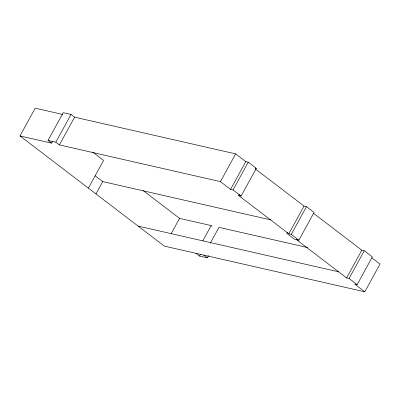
<?xml version="1.0" encoding="UTF-8"?>
<svg xmlns="http://www.w3.org/2000/svg" width="400" height="400" viewBox="0 0 400 400"><rect width="100%" height="100%" fill="white"/><g stroke="black" fill="none" stroke-linecap="round" stroke-linejoin="round"><path stroke-width="0.6" d="M371.795 257.795L380 264.06L364.805 291.815L164.36 246.12L20 135.94L35.195 108.185L62.54 114.42M52.495 141.51L51.6 143.145L48.02 140.415L63.215 112.66L71.02 114.44L74.6 117.17L235.64 153.88L245.775 161.615L248.24 162.175L256.29 168.32L241.095 196.075L238.63 195.51L239.225 194.425M48.02 140.415L55.825 142.19L71.02 114.44M55.825 142.19L59.405 144.92L74.6 117.17M88.38 188.13L103.575 160.375L92.66 152.045M95.98 193.93L102.735 181.595L270.695 219.885M171.215 233.605L179.555 218.365L211.155 225.57L212.05 226.255M59.405 144.92L220.445 181.635L235.64 153.88M220.445 181.635L230.58 189.37L245.775 161.615M202.81 240.81L211.155 225.57M230.58 189.37L233.045 189.93L248.24 162.175M195.96 253.325L199.535 256.055L200.43 254.42M210.32 243.13L218.96 227.35L307.685 247.575M199.535 256.055L207.34 257.835L208.53 255.655M287.36 232.28L286.77 233.355L294.37 239.155L298.89 240.185L314.085 212.43L306.485 206.63L304.02 206.07L255.24 168.84M238.63 195.51L288.825 233.82L304.02 206.07M288.825 233.82L291.29 234.385L306.485 206.63M296.425 239.625L346.62 277.935L361.815 250.18L364.28 250.745L372.33 256.885L357.135 284.64L354.67 284.075L364.805 291.815M346.62 277.935L349.085 278.495L364.28 250.745M255.305 168.095L256.29 168.32M20 135.94L51.6 143.145M138.15 226.115L338.595 271.81M313.595 213.38L361.815 250.18M233.045 189.93L241.095 196.075M291.29 234.385L298.89 240.185M349.085 278.495L357.135 284.64M143.28 190.68L179.555 218.365M203.765 255.105L207.34 257.835M95.135 175.795L102.735 181.595"/></g></svg>
